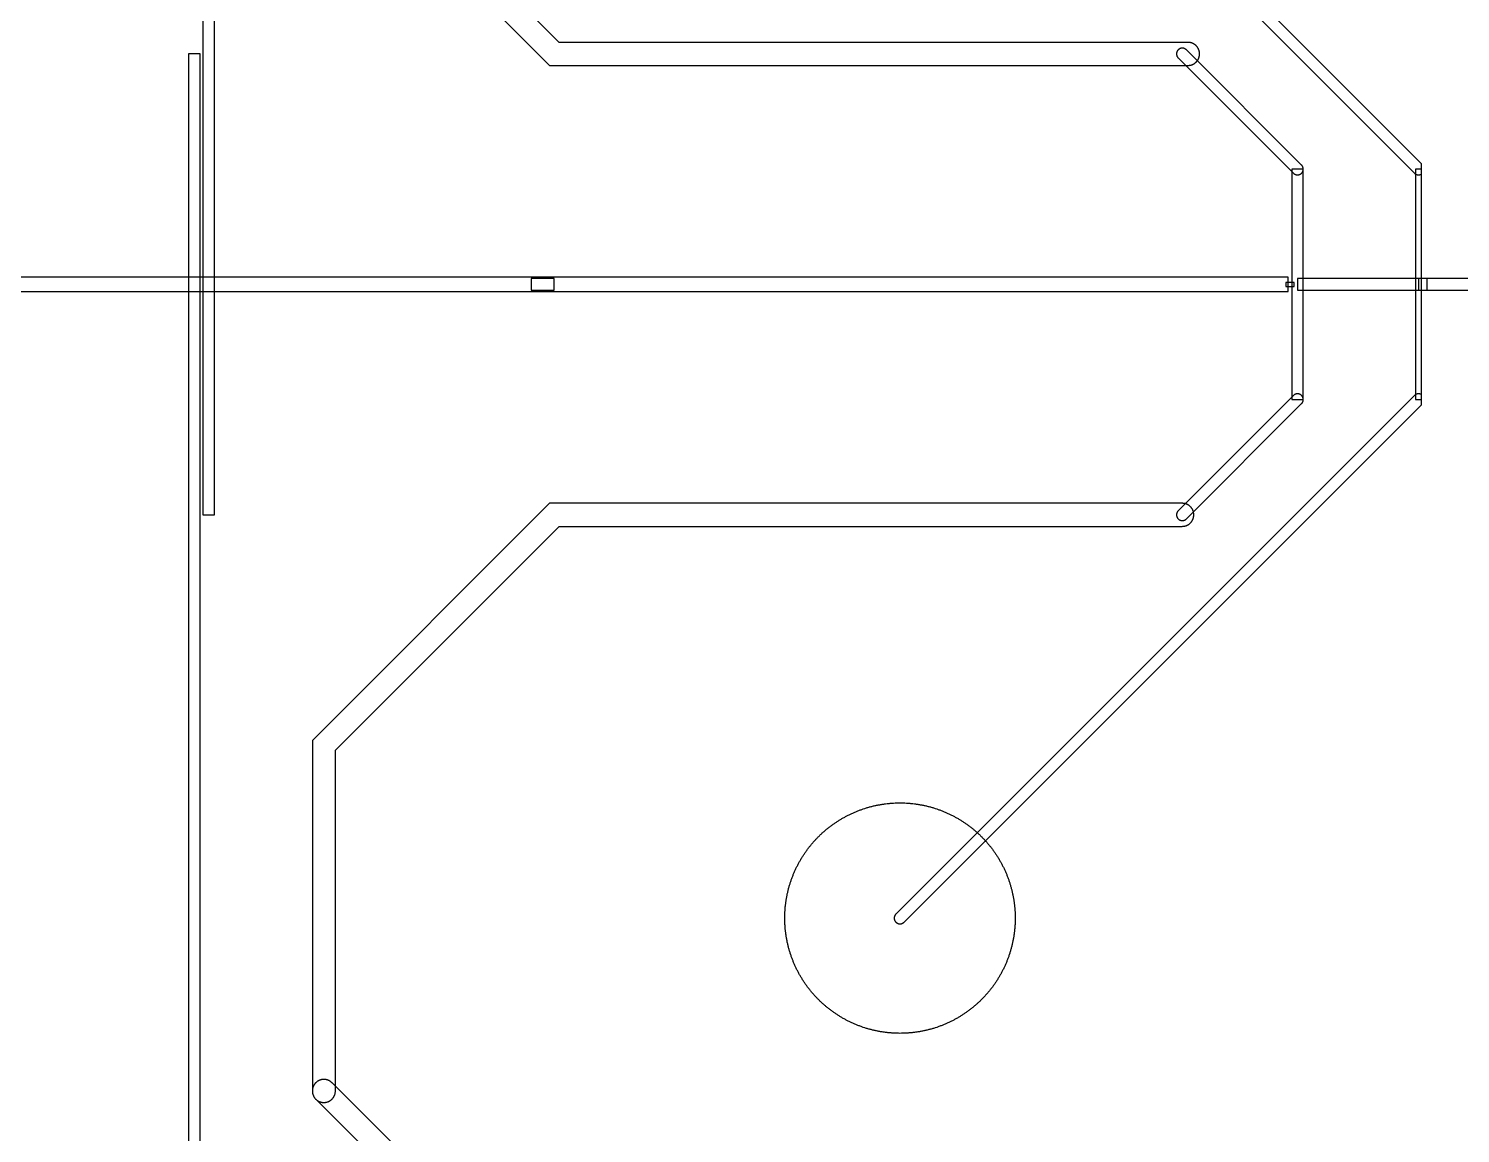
# Model space of a CAD drawing. Extents: x -44500 to 44500, y -47000 to 47000.
# Drawn here: x -25062 to -12636, y 4632 to 14219 of the extents above; entities that cross this region are included whole.
import ezdxf

# ---------------------------------------------------------------- set-up
doc = ezdxf.new("R2010")
doc.units = 0
for name, color, linetype in [('Active', 80, 'CONTINUOUS'), ('Metal1', 160, 'CONTINUOUS'), ('Poly', 20, 'CONTINUOUS')]:
    doc.layers.add(name, color=color, linetype=linetype)

msp = doc.modelspace()

# ---------------------------------------------------------------- linework, layer by layer
at = {"layer": 'Active'}
for points in [[(-23550, 10000), (-23450, 10000), (-23450, 23000), (-23550, 23000)], [(-23675, 1000), (-23575, 1000), (-23575, 14000), (-23675, 14000)]]:
    msp.add_lwpolyline(points, close=True, dxfattribs=at)
at = {"layer": 'Metal1'}
for points in [[(-22600, 15958.58), (-20541.42, 13900), (-15000, 13900), (-14995.55, 13900.1), (-14991.15, 13900.4), (-14986.75, 13900.9), (-14984.6, 13901.2), (-14982.35, 13901.6), (-14980.2, 13902), (-14978.05, 13902.45), (-14975.9, 13902.95), (-14973.8, 13903.5), (-14969.55, 13904.75), (-14967.45, 13905.45), (-14965.35, 13906.2), (-14963.25, 13907), (-14961.2, 13907.85), (-14959.15, 13908.75), (-14957.15, 13909.65), (-14955.2, 13910.6), (-14953.2, 13911.65), (-14951.25, 13912.7), (-14949.4, 13913.75), (-14947.5, 13914.9), (-14945.6, 13916.1), (-14943.8, 13917.3), (-14941.95, 13918.6), (-14940.15, 13919.9), (-14938.4, 13921.25), (-14936.7, 13922.6), (-14934.95, 13924.05), (-14933.35, 13925.45), (-14930.1, 13928.5), (-14928.5, 13930.1), (-14925.45, 13933.35), (-14924.05, 13934.95), (-14922.6, 13936.7), (-14921.25, 13938.4), (-14919.9, 13940.15), (-14918.6, 13941.95), (-14917.3, 13943.8), (-14916.1, 13945.6), (-14914.9, 13947.5), (-14913.75, 13949.4), (-14912.7, 13951.25), (-14911.65, 13953.2), (-14910.6, 13955.2), (-14909.65, 13957.15), (-14908.75, 13959.15), (-14907.85, 13961.2), (-14907, 13963.25), (-14906.2, 13965.35), (-14905.45, 13967.45), (-14904.75, 13969.55), (-14903.5, 13973.8), (-14902.95, 13975.9), (-14902.45, 13978.05), (-14902, 13980.2), (-14901.6, 13982.35), (-14901.2, 13984.6), (-14900.9, 13986.75), (-14900.4, 13991.15), (-14900.1, 13995.55), (-14900, 14000), (-14900.1, 14004.45), (-14900.4, 14008.85), (-14900.9, 14013.25), (-14901.2, 14015.4), (-14901.6, 14017.65), (-14902, 14019.8), (-14902.45, 14021.95), (-14902.95, 14024.1), (-14903.5, 14026.2), (-14904.75, 14030.45), (-14905.45, 14032.55), (-14906.2, 14034.65), (-14907, 14036.75), (-14907.85, 14038.8), (-14908.75, 14040.85), (-14909.65, 14042.85), (-14910.6, 14044.8), (-14911.65, 14046.8), (-14912.7, 14048.75), (-14913.75, 14050.6), (-14914.9, 14052.5), (-14916.1, 14054.4), (-14917.3, 14056.2), (-14918.6, 14058.05), (-14919.9, 14059.85), (-14921.25, 14061.6), (-14922.6, 14063.3), (-14924.05, 14065.05), (-14925.45, 14066.65), (-14928.5, 14069.9), (-14930.1, 14071.5), (-14933.35, 14074.55), (-14934.95, 14075.95), (-14936.7, 14077.4), (-14938.4, 14078.75), (-14940.15, 14080.1), (-14941.95, 14081.4), (-14943.8, 14082.7), (-14945.6, 14083.9), (-14947.5, 14085.1), (-14949.4, 14086.25), (-14951.25, 14087.3), (-14953.2, 14088.35), (-14955.2, 14089.4), (-14957.15, 14090.35), (-14959.15, 14091.25), (-14961.2, 14092.15), (-14963.25, 14093), (-14965.35, 14093.8), (-14967.45, 14094.55), (-14969.55, 14095.25), (-14973.8, 14096.5), (-14975.9, 14097.05), (-14978.05, 14097.55), (-14980.2, 14098), (-14982.35, 14098.4), (-14984.6, 14098.8), (-14986.75, 14099.1), (-14991.15, 14099.6), (-14995.55, 14099.9), (-15000, 14100), (-20458.58, 14100), (-22400, 16041.42)], [(-20458.58, 3100), (-22429.29, 5070.71), (-22429.3, 5070.7), (-22430.1, 5071.5), (-22433.35, 5074.55), (-22434.95, 5075.95), (-22436.7, 5077.4), (-22438.4, 5078.75), (-22440.15, 5080.1), (-22441.95, 5081.4), (-22443.8, 5082.7), (-22445.6, 5083.9), (-22447.5, 5085.1), (-22449.4, 5086.25), (-22451.25, 5087.3), (-22453.2, 5088.35), (-22455.2, 5089.4), (-22457.15, 5090.35), (-22459.15, 5091.25), (-22461.2, 5092.15), (-22463.25, 5093), (-22465.35, 5093.8), (-22467.45, 5094.55), (-22469.55, 5095.25), (-22473.8, 5096.5), (-22475.9, 5097.05), (-22478.05, 5097.55), (-22480.2, 5098), (-22482.35, 5098.4), (-22484.6, 5098.8), (-22486.75, 5099.1), (-22491.15, 5099.6), (-22495.55, 5099.9), (-22500, 5100), (-22504.45, 5099.9), (-22508.85, 5099.6), (-22513.25, 5099.1), (-22515.4, 5098.8), (-22517.65, 5098.4), (-22519.8, 5098), (-22521.95, 5097.55), (-22524.1, 5097.05), (-22526.2, 5096.5), (-22530.45, 5095.25), (-22532.55, 5094.55), (-22534.65, 5093.8), (-22536.75, 5093), (-22538.8, 5092.15), (-22540.85, 5091.25), (-22542.85, 5090.35), (-22544.8, 5089.4), (-22546.8, 5088.35), (-22548.75, 5087.3), (-22550.6, 5086.25), (-22552.5, 5085.1), (-22554.4, 5083.9), (-22556.2, 5082.7), (-22558.05, 5081.4), (-22559.85, 5080.1), (-22561.6, 5078.75), (-22563.3, 5077.4), (-22565.05, 5075.95), (-22566.65, 5074.55), (-22569.9, 5071.5), (-22571.5, 5069.9), (-22574.55, 5066.65), (-22575.95, 5065.05), (-22577.4, 5063.3), (-22578.75, 5061.6), (-22580.1, 5059.85), (-22581.4, 5058.05), (-22582.7, 5056.2), (-22583.9, 5054.4), (-22585.1, 5052.5), (-22586.25, 5050.6), (-22587.3, 5048.75), (-22588.35, 5046.8), (-22589.4, 5044.8), (-22590.35, 5042.85), (-22591.25, 5040.85), (-22592.15, 5038.8), (-22593, 5036.75), (-22593.8, 5034.65), (-22594.55, 5032.55), (-22595.25, 5030.45), (-22596.5, 5026.2), (-22597.05, 5024.1), (-22597.55, 5021.95), (-22598, 5019.8), (-22598.4, 5017.65), (-22598.8, 5015.4), (-22599.1, 5013.25), (-22599.6, 5008.85), (-22599.9, 5004.45), (-22600, 5000), (-22599.9, 4995.55), (-22599.6, 4991.15), (-22599.1, 4986.75), (-22598.8, 4984.6), (-22598.4, 4982.35), (-22598, 4980.2), (-22597.55, 4978.05), (-22597.05, 4975.9), (-22596.5, 4973.8), (-22595.25, 4969.55), (-22594.55, 4967.45), (-22593.8, 4965.35), (-22593, 4963.25), (-22592.15, 4961.2), (-22591.25, 4959.15), (-22590.35, 4957.15), (-22589.4, 4955.2), (-22588.35, 4953.2), (-22587.3, 4951.25), (-22586.25, 4949.4), (-22585.1, 4947.5), (-22583.9, 4945.6), (-22582.7, 4943.8), (-22581.4, 4941.95), (-22580.1, 4940.15), (-22578.75, 4938.4), (-22577.4, 4936.7), (-22575.95, 4934.95), (-22574.55, 4933.35), (-22571.5, 4930.1), (-22570.7, 4929.3), (-22570.71, 4929.29), (-20541.42, 2900)]]:
    msp.add_lwpolyline(points, dxfattribs=at)
for points in [[(-15100, 14000), (-15099.9, 13996.85), (-15099.75, 13995.25), (-15099.6, 13993.7), (-15099.1, 13990.6), (-15098.75, 13989.05), (-15098.4, 13987.55), (-15098, 13986.05), (-15097.55, 13984.55), (-15097.05, 13983.1), (-15096.45, 13981.55), (-15095.85, 13980.1), (-15095.25, 13978.75), (-15094.55, 13977.3), (-15093.8, 13975.9), (-15093, 13974.5), (-15092.2, 13973.2), (-15091.35, 13971.9), (-15090.45, 13970.65), (-15089.5, 13969.35), (-15088.5, 13968.1), (-15087.5, 13966.95), (-15086.45, 13965.8), (-15085.35, 13964.65), (-15085.35, 13964.65), (-14085.35, 12964.65), (-14085.35, 12964.65), (-14084.2, 12963.55), (-14083.05, 12962.5), (-14081.9, 12961.5), (-14080.65, 12960.5), (-14079.35, 12959.55), (-14078.1, 12958.65), (-14076.8, 12957.8), (-14075.5, 12957), (-14074.1, 12956.2), (-14072.7, 12955.45), (-14071.25, 12954.75), (-14069.9, 12954.15), (-14068.45, 12953.55), (-14066.9, 12952.95), (-14065.45, 12952.45), (-14063.95, 12952), (-14062.45, 12951.6), (-14060.95, 12951.25), (-14059.4, 12950.9), (-14056.3, 12950.4), (-14054.75, 12950.25), (-14053.15, 12950.1), (-14050, 12950), (-14046.85, 12950.1), (-14045.25, 12950.25), (-14043.7, 12950.4), (-14040.6, 12950.9), (-14039.05, 12951.25), (-14037.55, 12951.6), (-14036.05, 12952), (-14034.55, 12952.45), (-14033.1, 12952.95), (-14031.55, 12953.55), (-14030.1, 12954.15), (-14028.75, 12954.75), (-14027.3, 12955.45), (-14025.9, 12956.2), (-14024.5, 12957), (-14023.2, 12957.8), (-14021.9, 12958.65), (-14020.65, 12959.55), (-14019.35, 12960.5), (-14018.1, 12961.5), (-14016.95, 12962.5), (-14015.8, 12963.55), (-14014.65, 12964.65), (-14013.55, 12965.8), (-14012.5, 12966.95), (-14011.5, 12968.1), (-14010.5, 12969.35), (-14009.55, 12970.65), (-14008.65, 12971.9), (-14007.8, 12973.2), (-14007, 12974.5), (-14006.2, 12975.9), (-14005.45, 12977.3), (-14004.75, 12978.75), (-14004.15, 12980.1), (-14003.55, 12981.55), (-14002.95, 12983.1), (-14002.45, 12984.55), (-14002, 12986.05), (-14001.6, 12987.55), (-14001.25, 12989.05), (-14000.9, 12990.6), (-14000.4, 12993.7), (-14000.25, 12995.25), (-14000.1, 12996.85), (-14000, 13000), (-14000.1, 13003.15), (-14000.25, 13004.75), (-14000.4, 13006.3), (-14000.9, 13009.4), (-14001.25, 13010.95), (-14001.6, 13012.45), (-14002, 13013.95), (-14002.45, 13015.45), (-14002.95, 13016.9), (-14003.55, 13018.45), (-14004.15, 13019.9), (-14004.75, 13021.25), (-14005.45, 13022.7), (-14006.2, 13024.1), (-14007, 13025.5), (-14007.8, 13026.8), (-14008.65, 13028.1), (-14009.55, 13029.35), (-14010.5, 13030.65), (-14011.5, 13031.9), (-14012.5, 13033.05), (-14013.55, 13034.2), (-14014.65, 13035.35), (-14014.65, 13035.35), (-15014.65, 14035.35), (-15014.65, 14035.35), (-15015.8, 14036.45), (-15016.95, 14037.5), (-15018.1, 14038.5), (-15019.35, 14039.5), (-15020.65, 14040.45), (-15021.9, 14041.35), (-15023.2, 14042.2), (-15024.5, 14043), (-15025.9, 14043.8), (-15027.3, 14044.55), (-15028.75, 14045.25), (-15030.1, 14045.85), (-15031.55, 14046.45), (-15033.1, 14047.05), (-15034.55, 14047.55), (-15036.05, 14048), (-15037.55, 14048.4), (-15039.05, 14048.75), (-15040.6, 14049.1), (-15043.7, 14049.6), (-15045.25, 14049.75), (-15046.85, 14049.9), (-15050, 14050), (-15053.15, 14049.9), (-15054.75, 14049.75), (-15056.3, 14049.6), (-15059.4, 14049.1), (-15060.95, 14048.75), (-15062.45, 14048.4), (-15063.95, 14048), (-15065.45, 14047.55), (-15066.9, 14047.05), (-15068.45, 14046.45), (-15069.9, 14045.85), (-15071.25, 14045.25), (-15072.7, 14044.55), (-15074.1, 14043.8), (-15075.5, 14043), (-15076.8, 14042.2), (-15078.1, 14041.35), (-15079.35, 14040.45), (-15080.65, 14039.5), (-15081.9, 14038.5), (-15083.05, 14037.5), (-15084.2, 14036.45), (-15085.35, 14035.35), (-15086.45, 14034.2), (-15087.5, 14033.05), (-15088.5, 14031.9), (-15089.5, 14030.65), (-15090.45, 14029.35), (-15091.35, 14028.1), (-15092.2, 14026.8), (-15093, 14025.5), (-15093.8, 14024.1), (-15094.55, 14022.7), (-15095.25, 14021.25), (-15095.85, 14019.9), (-15096.45, 14018.45), (-15097.05, 14016.9), (-15097.55, 14015.45), (-15098, 14013.95), (-15098.4, 14012.45), (-15098.75, 14010.95), (-15099.1, 14009.4), (-15099.6, 14006.3), (-15099.75, 14004.75), (-15099.9, 14003.15)], [(-14000, 11000), (-14000, 13000), (-14100, 13000), (-14100, 11000)], [(-14130, 12062.5), (-37500, 12062.5), (-37500, 11937.5), (-14130, 11937.5)], [(-20700, 11950), (-20500, 11950), (-20500, 12050), (-20700, 12050)], [(-14080, 12017.5), (-14150, 12017.5), (-14150, 11982.5), (-14080, 11982.5)], [(-12925, 12050), (-14050, 12050), (-14050, 11950), (-12925, 11950)], [(-15100, 10000), (-15099.9, 9996.85), (-15099.75, 9995.25), (-15099.6, 9993.7), (-15099.1, 9990.6), (-15098.75, 9989.05), (-15098.4, 9987.55), (-15098, 9986.05), (-15097.55, 9984.55), (-15097.05, 9983.1), (-15096.45, 9981.55), (-15095.85, 9980.1), (-15095.25, 9978.75), (-15094.55, 9977.3), (-15093.8, 9975.9), (-15093, 9974.5), (-15092.2, 9973.2), (-15091.35, 9971.9), (-15090.45, 9970.65), (-15089.5, 9969.35), (-15088.5, 9968.1), (-15087.5, 9966.95), (-15086.45, 9965.8), (-15085.35, 9964.65), (-15084.2, 9963.55), (-15083.05, 9962.5), (-15081.9, 9961.5), (-15080.65, 9960.5), (-15079.35, 9959.55), (-15078.1, 9958.65), (-15076.8, 9957.8), (-15075.5, 9957), (-15074.1, 9956.2), (-15072.7, 9955.45), (-15071.25, 9954.75), (-15069.9, 9954.15), (-15068.45, 9953.55), (-15066.9, 9952.95), (-15065.45, 9952.45), (-15063.95, 9952), (-15062.45, 9951.6), (-15060.95, 9951.25), (-15059.4, 9950.9), (-15056.3, 9950.4), (-15054.75, 9950.25), (-15053.15, 9950.1), (-15050, 9950), (-15046.85, 9950.1), (-15045.25, 9950.25), (-15043.7, 9950.4), (-15040.6, 9950.9), (-15039.05, 9951.25), (-15037.55, 9951.6), (-15036.05, 9952), (-15034.55, 9952.45), (-15033.1, 9952.95), (-15031.55, 9953.55), (-15030.1, 9954.15), (-15028.75, 9954.75), (-15027.3, 9955.45), (-15025.9, 9956.2), (-15024.5, 9957), (-15023.2, 9957.8), (-15021.9, 9958.65), (-15020.65, 9959.55), (-15019.35, 9960.5), (-15018.1, 9961.5), (-15016.95, 9962.5), (-15015.8, 9963.55), (-15014.65, 9964.65), (-15014.65, 9964.65), (-14014.65, 10964.65), (-14014.65, 10964.65), (-14013.55, 10965.8), (-14012.5, 10966.95), (-14011.5, 10968.1), (-14010.5, 10969.35), (-14009.55, 10970.65), (-14008.65, 10971.9), (-14007.8, 10973.2), (-14007, 10974.5), (-14006.2, 10975.9), (-14005.45, 10977.3), (-14004.75, 10978.75), (-14004.15, 10980.1), (-14003.55, 10981.55), (-14002.95, 10983.1), (-14002.45, 10984.55), (-14002, 10986.05), (-14001.6, 10987.55), (-14001.25, 10989.05), (-14000.9, 10990.6), (-14000.4, 10993.7), (-14000.25, 10995.25), (-14000.1, 10996.85), (-14000, 11000), (-14000.1, 11003.15), (-14000.25, 11004.75), (-14000.4, 11006.3), (-14000.9, 11009.4), (-14001.25, 11010.95), (-14001.6, 11012.45), (-14002, 11013.95), (-14002.45, 11015.45), (-14002.95, 11016.9), (-14003.55, 11018.45), (-14004.15, 11019.9), (-14004.75, 11021.25), (-14005.45, 11022.7), (-14006.2, 11024.1), (-14007, 11025.5), (-14007.8, 11026.8), (-14008.65, 11028.1), (-14009.55, 11029.35), (-14010.5, 11030.65), (-14011.5, 11031.9), (-14012.5, 11033.05), (-14013.55, 11034.2), (-14014.65, 11035.35), (-14015.8, 11036.45), (-14016.95, 11037.5), (-14018.1, 11038.5), (-14019.35, 11039.5), (-14020.65, 11040.45), (-14021.9, 11041.35), (-14023.2, 11042.2), (-14024.5, 11043), (-14025.9, 11043.8), (-14027.3, 11044.55), (-14028.75, 11045.25), (-14030.1, 11045.85), (-14031.55, 11046.45), (-14033.1, 11047.05), (-14034.55, 11047.55), (-14036.05, 11048), (-14037.55, 11048.4), (-14039.05, 11048.75), (-14040.6, 11049.1), (-14043.7, 11049.6), (-14045.25, 11049.75), (-14046.85, 11049.9), (-14050, 11050), (-14053.15, 11049.9), (-14054.75, 11049.75), (-14056.3, 11049.6), (-14059.4, 11049.1), (-14060.95, 11048.75), (-14062.45, 11048.4), (-14063.95, 11048), (-14065.45, 11047.55), (-14066.9, 11047.05), (-14068.45, 11046.45), (-14069.9, 11045.85), (-14071.25, 11045.25), (-14072.7, 11044.55), (-14074.1, 11043.8), (-14075.5, 11043), (-14076.8, 11042.2), (-14078.1, 11041.35), (-14079.35, 11040.45), (-14080.65, 11039.5), (-14081.9, 11038.5), (-14083.05, 11037.5), (-14084.2, 11036.45), (-14085.35, 11035.35), (-14085.35, 11035.35), (-15085.35, 10035.35), (-15085.35, 10035.35), (-15086.45, 10034.2), (-15087.5, 10033.05), (-15088.5, 10031.9), (-15089.5, 10030.65), (-15090.45, 10029.35), (-15091.35, 10028.1), (-15092.2, 10026.8), (-15093, 10025.5), (-15093.8, 10024.1), (-15094.55, 10022.7), (-15095.25, 10021.25), (-15095.85, 10019.9), (-15096.45, 10018.45), (-15097.05, 10016.9), (-15097.55, 10015.45), (-15098, 10013.95), (-15098.4, 10012.45), (-15098.75, 10010.95), (-15099.1, 10009.4), (-15099.6, 10006.3), (-15099.75, 10004.75), (-15099.9, 10003.15)], [(-22600, 5000), (-22599.9, 4995.55), (-22599.6, 4991.15), (-22599.1, 4986.75), (-22598.8, 4984.6), (-22598.4, 4982.35), (-22598, 4980.2), (-22597.55, 4978.05), (-22597.05, 4975.9), (-22596.5, 4973.8), (-22595.25, 4969.55), (-22594.55, 4967.45), (-22593.8, 4965.35), (-22593, 4963.25), (-22592.15, 4961.2), (-22591.25, 4959.15), (-22590.35, 4957.15), (-22589.4, 4955.2), (-22588.35, 4953.2), (-22587.3, 4951.25), (-22586.25, 4949.4), (-22585.1, 4947.5), (-22583.9, 4945.6), (-22582.7, 4943.8), (-22581.4, 4941.95), (-22580.1, 4940.15), (-22578.75, 4938.4), (-22577.4, 4936.7), (-22575.95, 4934.95), (-22574.55, 4933.35), (-22571.5, 4930.1), (-22569.9, 4928.5), (-22566.65, 4925.45), (-22565.05, 4924.05), (-22563.3, 4922.6), (-22561.6, 4921.25), (-22559.85, 4919.9), (-22558.05, 4918.6), (-22556.2, 4917.3), (-22554.4, 4916.1), (-22552.5, 4914.9), (-22550.6, 4913.75), (-22548.75, 4912.7), (-22546.8, 4911.65), (-22544.8, 4910.6), (-22542.85, 4909.65), (-22540.85, 4908.75), (-22538.8, 4907.85), (-22536.75, 4907), (-22534.65, 4906.2), (-22532.55, 4905.45), (-22530.45, 4904.75), (-22526.2, 4903.5), (-22524.1, 4902.95), (-22521.95, 4902.45), (-22519.8, 4902), (-22517.65, 4901.6), (-22515.4, 4901.2), (-22513.25, 4900.9), (-22508.85, 4900.4), (-22504.45, 4900.1), (-22500, 4900), (-22495.55, 4900.1), (-22491.15, 4900.4), (-22486.75, 4900.9), (-22484.6, 4901.2), (-22482.35, 4901.6), (-22480.2, 4902), (-22478.05, 4902.45), (-22475.9, 4902.95), (-22473.8, 4903.5), (-22469.55, 4904.75), (-22467.45, 4905.45), (-22465.35, 4906.2), (-22463.25, 4907), (-22461.2, 4907.85), (-22459.15, 4908.75), (-22457.15, 4909.65), (-22455.2, 4910.6), (-22453.2, 4911.65), (-22451.25, 4912.7), (-22449.4, 4913.75), (-22447.5, 4914.9), (-22445.6, 4916.1), (-22443.8, 4917.3), (-22441.95, 4918.6), (-22440.15, 4919.9), (-22438.4, 4921.25), (-22436.7, 4922.6), (-22434.95, 4924.05), (-22433.35, 4925.45), (-22430.1, 4928.5), (-22428.5, 4930.1), (-22425.45, 4933.35), (-22424.05, 4934.95), (-22422.6, 4936.7), (-22421.25, 4938.4), (-22419.9, 4940.15), (-22418.6, 4941.95), (-22417.3, 4943.8), (-22416.1, 4945.6), (-22414.9, 4947.5), (-22413.75, 4949.4), (-22412.7, 4951.25), (-22411.65, 4953.2), (-22410.6, 4955.2), (-22409.65, 4957.15), (-22408.75, 4959.15), (-22407.85, 4961.2), (-22407, 4963.25), (-22406.2, 4965.35), (-22405.45, 4967.45), (-22404.75, 4969.55), (-22403.5, 4973.8), (-22402.95, 4975.9), (-22402.45, 4978.05), (-22402, 4980.2), (-22401.6, 4982.35), (-22401.2, 4984.6), (-22400.9, 4986.75), (-22400.4, 4991.15), (-22400.1, 4995.55), (-22400, 5000), (-22400, 7958.58), (-20458.58, 9900), (-15050, 9900), (-15045.55, 9900.1), (-15041.15, 9900.4), (-15036.75, 9900.9), (-15034.6, 9901.2), (-15032.35, 9901.6), (-15030.2, 9902), (-15028.05, 9902.45), (-15025.9, 9902.95), (-15023.8, 9903.5), (-15019.55, 9904.75), (-15017.45, 9905.45), (-15015.35, 9906.2), (-15013.25, 9907), (-15011.2, 9907.85), (-15009.15, 9908.75), (-15007.15, 9909.65), (-15005.2, 9910.6), (-15003.2, 9911.65), (-15001.25, 9912.7), (-14999.4, 9913.75), (-14997.5, 9914.9), (-14995.6, 9916.1), (-14993.8, 9917.3), (-14991.95, 9918.6), (-14990.15, 9919.9), (-14988.4, 9921.25), (-14986.7, 9922.6), (-14984.95, 9924.05), (-14983.35, 9925.45), (-14980.1, 9928.5), (-14978.5, 9930.1), (-14975.45, 9933.35), (-14974.05, 9934.95), (-14972.6, 9936.7), (-14971.25, 9938.4), (-14969.9, 9940.15), (-14968.6, 9941.95), (-14967.3, 9943.8), (-14966.1, 9945.6), (-14964.9, 9947.5), (-14963.75, 9949.4), (-14962.7, 9951.25), (-14961.65, 9953.2), (-14960.6, 9955.2), (-14959.65, 9957.15), (-14958.75, 9959.15), (-14957.85, 9961.2), (-14957, 9963.25), (-14956.2, 9965.35), (-14955.45, 9967.45), (-14954.75, 9969.55), (-14953.5, 9973.8), (-14952.95, 9975.9), (-14952.45, 9978.05), (-14952, 9980.2), (-14951.6, 9982.35), (-14951.2, 9984.6), (-14950.9, 9986.75), (-14950.4, 9991.15), (-14950.1, 9995.55), (-14950, 10000), (-14950.1, 10004.45), (-14950.4, 10008.85), (-14950.9, 10013.25), (-14951.2, 10015.4), (-14951.6, 10017.65), (-14952, 10019.8), (-14952.45, 10021.95), (-14952.95, 10024.1), (-14953.5, 10026.2), (-14954.75, 10030.45), (-14955.45, 10032.55), (-14956.2, 10034.65), (-14957, 10036.75), (-14957.85, 10038.8), (-14958.75, 10040.85), (-14959.65, 10042.85), (-14960.6, 10044.8), (-14961.65, 10046.8), (-14962.7, 10048.75), (-14963.75, 10050.6), (-14964.9, 10052.5), (-14966.1, 10054.4), (-14967.3, 10056.2), (-14968.6, 10058.05), (-14969.9, 10059.85), (-14971.25, 10061.6), (-14972.6, 10063.3), (-14974.05, 10065.05), (-14975.45, 10066.65), (-14978.5, 10069.9), (-14980.1, 10071.5), (-14983.35, 10074.55), (-14984.95, 10075.95), (-14986.7, 10077.4), (-14988.4, 10078.75), (-14990.15, 10080.1), (-14991.95, 10081.4), (-14993.8, 10082.7), (-14995.6, 10083.9), (-14997.5, 10085.1), (-14999.4, 10086.25), (-15001.25, 10087.3), (-15003.2, 10088.35), (-15005.2, 10089.4), (-15007.15, 10090.35), (-15009.15, 10091.25), (-15011.2, 10092.15), (-15013.25, 10093), (-15015.35, 10093.8), (-15017.45, 10094.55), (-15019.55, 10095.25), (-15023.8, 10096.5), (-15025.9, 10097.05), (-15028.05, 10097.55), (-15030.2, 10098), (-15032.35, 10098.4), (-15034.6, 10098.8), (-15036.75, 10099.1), (-15041.15, 10099.6), (-15045.55, 10099.9), (-15050, 10100), (-20541.42, 10100), (-22600, 8041.42)]]:
    msp.add_lwpolyline(points, close=True, dxfattribs=at)
at = {"layer": 'Poly'}
msp.add_lwpolyline([(-17535.35, 17464.65), (-13035.35, 12964.65), (-13035.35, 12964.65), (-13034.2, 12963.55), (-13033.05, 12962.5), (-13031.9, 12961.5), (-13030.65, 12960.5), (-13029.35, 12959.55), (-13028.1, 12958.65), (-13026.8, 12957.8), (-13025.5, 12957), (-13024.1, 12956.2), (-13022.7, 12955.45), (-13021.25, 12954.75), (-13019.9, 12954.15), (-13018.45, 12953.55), (-13016.9, 12952.95), (-13015.45, 12952.45), (-13013.95, 12952), (-13012.45, 12951.6), (-13010.95, 12951.25), (-13009.4, 12950.9), (-13006.3, 12950.4), (-13004.75, 12950.25), (-13003.15, 12950.1), (-13000, 12950), (-12996.85, 12950.1), (-12995.25, 12950.25), (-12993.7, 12950.4), (-12990.6, 12950.9), (-12989.05, 12951.25), (-12987.55, 12951.6), (-12986.05, 12952), (-12984.55, 12952.45), (-12983.1, 12952.95), (-12981.55, 12953.55), (-12980.1, 12954.15), (-12978.75, 12954.75), (-12977.3, 12955.45), (-12975.9, 12956.2), (-12975, 12956.71), (-12975, 13045.71), (-17464.65, 17535.35)], dxfattribs=at)
for points in [[(-12975, 11000), (-12975, 13000), (-13025, 13000), (-13025, 11000)], [(-12000, 12050), (-13000, 12050), (-13000, 11950), (-12000, 11950)], [(-12975, 11043.29), (-12975.9, 11043.8), (-12977.3, 11044.55), (-12978.75, 11045.25), (-12980.1, 11045.85), (-12981.55, 11046.45), (-12983.1, 11047.05), (-12984.55, 11047.55), (-12986.05, 11048), (-12987.55, 11048.4), (-12989.05, 11048.75), (-12990.6, 11049.1), (-12993.7, 11049.6), (-12995.25, 11049.75), (-12996.85, 11049.9), (-13000, 11050), (-13003.15, 11049.9), (-13004.75, 11049.75), (-13006.3, 11049.6), (-13009.4, 11049.1), (-13010.95, 11048.75), (-13012.45, 11048.4), (-13013.95, 11048), (-13015.45, 11047.55), (-13016.9, 11047.05), (-13018.45, 11046.45), (-13019.9, 11045.85), (-13021.25, 11045.25), (-13022.7, 11044.55), (-13024.1, 11043.8), (-13025.5, 11043), (-13026.8, 11042.2), (-13028.1, 11041.35), (-13029.35, 11040.45), (-13030.65, 11039.5), (-13031.9, 11038.5), (-13033.05, 11037.5), (-13034.2, 11036.45), (-13035.35, 11035.35), (-13035.35, 11035.35), (-17535.35, 6535.35), (-17535.35, 6535.35), (-17536.45, 6534.2), (-17537.5, 6533.05), (-17538.5, 6531.9), (-17539.5, 6530.65), (-17540.45, 6529.35), (-17541.35, 6528.1), (-17542.2, 6526.8), (-17543, 6525.5), (-17543.8, 6524.1), (-17544.55, 6522.7), (-17545.25, 6521.25), (-17545.85, 6519.9), (-17546.45, 6518.45), (-17547.05, 6516.9), (-17547.55, 6515.45), (-17548, 6513.95), (-17548.4, 6512.45), (-17548.75, 6510.95), (-17549.1, 6509.4), (-17549.6, 6506.3), (-17549.75, 6504.75), (-17549.9, 6503.15), (-17550, 6500), (-17549.9, 6496.85), (-17549.75, 6495.25), (-17549.6, 6493.7), (-17549.1, 6490.6), (-17548.75, 6489.05), (-17548.4, 6487.55), (-17548, 6486.05), (-17547.55, 6484.55), (-17547.05, 6483.1), (-17546.45, 6481.55), (-17545.85, 6480.1), (-17545.25, 6478.75), (-17544.55, 6477.3), (-17543.8, 6475.9), (-17543, 6474.5), (-17542.2, 6473.2), (-17541.35, 6471.9), (-17540.45, 6470.65), (-17539.5, 6469.35), (-17538.5, 6468.1), (-17537.5, 6466.95), (-17536.45, 6465.8), (-17535.35, 6464.65), (-17534.2, 6463.55), (-17533.05, 6462.5), (-17531.9, 6461.5), (-17530.65, 6460.5), (-17529.35, 6459.55), (-17528.1, 6458.65), (-17526.8, 6457.8), (-17525.5, 6457), (-17524.1, 6456.2), (-17522.7, 6455.45), (-17521.25, 6454.75), (-17519.9, 6454.15), (-17518.45, 6453.55), (-17516.9, 6452.95), (-17515.45, 6452.45), (-17513.95, 6452), (-17512.45, 6451.6), (-17510.95, 6451.25), (-17509.4, 6450.9), (-17506.3, 6450.4), (-17504.75, 6450.25), (-17503.15, 6450.1), (-17500, 6450), (-17496.85, 6450.1), (-17495.25, 6450.25), (-17493.7, 6450.4), (-17490.6, 6450.9), (-17489.05, 6451.25), (-17487.55, 6451.6), (-17486.05, 6452), (-17484.55, 6452.45), (-17483.1, 6452.95), (-17481.55, 6453.55), (-17480.1, 6454.15), (-17478.75, 6454.75), (-17477.3, 6455.45), (-17475.9, 6456.2), (-17474.5, 6457), (-17473.2, 6457.8), (-17471.9, 6458.65), (-17470.65, 6459.55), (-17469.35, 6460.5), (-17468.1, 6461.5), (-17466.95, 6462.5), (-17465.8, 6463.55), (-17464.65, 6464.65), (-17464.65, 6464.65), (-12975, 10954.29)], [(-16500.1, 6485.9), (-16500.4, 6471.8), (-16500.9, 6457.7), (-16501.6, 6443.65), (-16502.05, 6436.6), (-16502.5, 6429.6), (-16503, 6422.6), (-16503.6, 6415.55), (-16504.2, 6408.55), (-16504.9, 6401.5), (-16505.6, 6394.5), (-16506.35, 6387.5), (-16508.05, 6373.5), (-16508.95, 6366.55), (-16509.95, 6359.55), (-16510.95, 6352.6), (-16512, 6345.65), (-16513.1, 6338.7), (-16514.3, 6331.7), (-16515.5, 6324.8), (-16516.75, 6317.85), (-16518.05, 6310.95), (-16519.4, 6304), (-16520.8, 6297.15), (-16522.25, 6290.25), (-16523.75, 6283.4), (-16525.3, 6276.5), (-16526.9, 6269.65), (-16528.55, 6262.8), (-16530.25, 6255.95), (-16532, 6249.1), (-16533.8, 6242.3), (-16535.65, 6235.5), (-16537.5, 6228.75), (-16539.45, 6221.95), (-16541.45, 6215.15), (-16543.45, 6208.45), (-16545.55, 6201.7), (-16547.65, 6195), (-16552.05, 6181.6), (-16554.35, 6174.9), (-16556.65, 6168.25), (-16559, 6161.65), (-16561.4, 6155), (-16563.85, 6148.4), (-16566.35, 6141.85), (-16568.9, 6135.25), (-16571.5, 6128.7), (-16574.1, 6122.25), (-16576.8, 6115.7), (-16579.55, 6109.15), (-16582.3, 6102.75), (-16585.15, 6096.25), (-16588, 6089.85), (-16590.9, 6083.45), (-16593.85, 6077.05), (-16596.85, 6070.7), (-16599.9, 6064.35), (-16603, 6058), (-16606.15, 6051.65), (-16609.35, 6045.35), (-16612.55, 6039.1), (-16615.8, 6032.9), (-16619.1, 6026.7), (-16622.5, 6020.45), (-16625.85, 6014.35), (-16629.3, 6008.2), (-16632.8, 6002.05), (-16636.35, 5995.95), (-16639.9, 5989.9), (-16643.55, 5983.8), (-16647.15, 5977.85), (-16650.85, 5971.85), (-16654.65, 5965.8), (-16658.4, 5959.9), (-16662.25, 5953.95), (-16666.1, 5948.1), (-16670, 5942.25), (-16673.95, 5936.45), (-16677.95, 5930.6), (-16682, 5924.8), (-16686.05, 5919.1), (-16690.15, 5913.4), (-16694.3, 5907.7), (-16698.5, 5902.05), (-16702.75, 5896.4), (-16707, 5890.8), (-16711.3, 5885.25), (-16715.65, 5879.7), (-16720.05, 5874.2), (-16724.5, 5868.7), (-16728.95, 5863.25), (-16733.45, 5857.85), (-16738, 5852.45), (-16742.6, 5847.05), (-16747.2, 5841.8), (-16751.85, 5836.5), (-16756.55, 5831.25), (-16761.3, 5826), (-16766.05, 5820.8), (-16770.8, 5815.7), (-16775.7, 5810.55), (-16780.55, 5805.5), (-16785.45, 5800.45), (-16790.4, 5795.4), (-16795.4, 5790.4), (-16800.45, 5785.45), (-16805.5, 5780.55), (-16810.55, 5775.7), (-16815.7, 5770.8), (-16820.8, 5766.05), (-16826, 5761.3), (-16831.25, 5756.55), (-16836.5, 5751.85), (-16841.8, 5747.2), (-16847.05, 5742.6), (-16852.45, 5738), (-16857.85, 5733.45), (-16863.25, 5728.95), (-16868.7, 5724.5), (-16874.2, 5720.05), (-16879.7, 5715.65), (-16885.25, 5711.3), (-16890.8, 5707), (-16896.4, 5702.75), (-16902.05, 5698.5), (-16907.7, 5694.3), (-16913.4, 5690.15), (-16919.1, 5686.05), (-16924.8, 5682), (-16930.6, 5677.95), (-16936.45, 5673.95), (-16942.25, 5670), (-16948.1, 5666.1), (-16953.95, 5662.25), (-16959.9, 5658.4), (-16965.8, 5654.65), (-16971.85, 5650.85), (-16977.85, 5647.15), (-16983.8, 5643.55), (-16989.9, 5639.9), (-16995.95, 5636.35), (-17002.05, 5632.8), (-17008.2, 5629.3), (-17014.35, 5625.85), (-17020.45, 5622.5), (-17026.7, 5619.1), (-17032.9, 5615.8), (-17039.1, 5612.55), (-17045.35, 5609.35), (-17051.65, 5606.15), (-17058, 5603), (-17064.35, 5599.9), (-17070.7, 5596.85), (-17077.05, 5593.85), (-17083.45, 5590.9), (-17089.85, 5588), (-17096.25, 5585.15), (-17102.75, 5582.3), (-17109.15, 5579.55), (-17115.7, 5576.8), (-17122.25, 5574.1), (-17128.7, 5571.5), (-17135.25, 5568.9), (-17141.85, 5566.35), (-17148.4, 5563.85), (-17155, 5561.4), (-17161.65, 5559), (-17168.25, 5556.65), (-17174.9, 5554.35), (-17181.6, 5552.05), (-17195, 5547.65), (-17201.7, 5545.55), (-17208.45, 5543.45), (-17215.15, 5541.45), (-17221.95, 5539.45), (-17228.75, 5537.5), (-17235.5, 5535.65), (-17242.3, 5533.8), (-17249.1, 5532), (-17255.95, 5530.25), (-17262.8, 5528.55), (-17269.65, 5526.9), (-17276.5, 5525.3), (-17283.4, 5523.75), (-17290.25, 5522.25), (-17297.15, 5520.8), (-17304, 5519.4), (-17310.95, 5518.05), (-17317.85, 5516.75), (-17324.8, 5515.5), (-17331.7, 5514.3), (-17338.7, 5513.1), (-17345.65, 5512), (-17352.6, 5510.95), (-17359.55, 5509.95), (-17366.55, 5508.95), (-17373.5, 5508.05), (-17387.5, 5506.35), (-17394.5, 5505.6), (-17401.5, 5504.9), (-17408.55, 5504.2), (-17415.55, 5503.6), (-17422.6, 5503), (-17429.6, 5502.5), (-17436.6, 5502.05), (-17443.65, 5501.6), (-17457.7, 5500.9), (-17471.8, 5500.4), (-17485.9, 5500.1), (-17500, 5500), (-17514.1, 5500.1), (-17528.2, 5500.4), (-17542.3, 5500.9), (-17556.35, 5501.6), (-17563.4, 5502.05), (-17570.4, 5502.5), (-17577.4, 5503), (-17584.45, 5503.6), (-17591.45, 5504.2), (-17598.5, 5504.9), (-17605.5, 5505.6), (-17612.5, 5506.35), (-17626.5, 5508.05), (-17633.45, 5508.95), (-17640.45, 5509.95), (-17647.4, 5510.95), (-17654.35, 5512), (-17661.3, 5513.1), (-17668.3, 5514.3), (-17675.2, 5515.5), (-17682.15, 5516.75), (-17689.05, 5518.05), (-17696, 5519.4), (-17702.85, 5520.8), (-17709.75, 5522.25), (-17716.6, 5523.75), (-17723.5, 5525.3), (-17730.35, 5526.9), (-17737.2, 5528.55), (-17744.05, 5530.25), (-17750.9, 5532), (-17757.7, 5533.8), (-17764.5, 5535.65), (-17771.25, 5537.5), (-17778.05, 5539.45), (-17784.85, 5541.45), (-17791.55, 5543.45), (-17798.3, 5545.55), (-17805, 5547.65), (-17818.4, 5552.05), (-17825.1, 5554.35), (-17831.75, 5556.65), (-17838.35, 5559), (-17845, 5561.4), (-17851.6, 5563.85), (-17858.15, 5566.35), (-17864.75, 5568.9), (-17871.3, 5571.5), (-17877.75, 5574.1), (-17884.3, 5576.8), (-17890.85, 5579.55), (-17897.25, 5582.3), (-17903.75, 5585.15), (-17910.15, 5588), (-17916.55, 5590.9), (-17922.95, 5593.85), (-17929.3, 5596.85), (-17935.65, 5599.9), (-17942, 5603), (-17948.35, 5606.15), (-17954.65, 5609.35), (-17960.9, 5612.55), (-17967.1, 5615.8), (-17973.3, 5619.1), (-17979.55, 5622.5), (-17985.65, 5625.85), (-17991.8, 5629.3), (-17997.95, 5632.8), (-18004.05, 5636.35), (-18010.1, 5639.9), (-18016.2, 5643.55), (-18022.15, 5647.15), (-18028.15, 5650.85), (-18034.2, 5654.65), (-18040.1, 5658.4), (-18046.05, 5662.25), (-18051.9, 5666.1), (-18057.75, 5670), (-18063.55, 5673.95), (-18069.4, 5677.95), (-18075.2, 5682), (-18080.9, 5686.05), (-18086.6, 5690.15), (-18092.3, 5694.3), (-18097.95, 5698.5), (-18103.6, 5702.75), (-18109.2, 5707), (-18114.75, 5711.3), (-18120.3, 5715.65), (-18125.8, 5720.05), (-18131.3, 5724.5), (-18136.75, 5728.95), (-18142.15, 5733.45), (-18147.55, 5738), (-18152.95, 5742.6), (-18158.2, 5747.2), (-18163.5, 5751.85), (-18168.75, 5756.55), (-18174, 5761.3), (-18179.2, 5766.05), (-18184.3, 5770.8), (-18189.45, 5775.7), (-18194.5, 5780.55), (-18199.55, 5785.45), (-18204.6, 5790.4), (-18209.6, 5795.4), (-18214.55, 5800.45), (-18219.45, 5805.5), (-18224.3, 5810.55), (-18229.2, 5815.7), (-18233.95, 5820.8), (-18238.7, 5826), (-18243.45, 5831.25), (-18248.15, 5836.5), (-18252.8, 5841.8), (-18257.4, 5847.05), (-18262, 5852.45), (-18266.55, 5857.85), (-18271.05, 5863.25), (-18275.5, 5868.7), (-18279.95, 5874.2), (-18284.35, 5879.7), (-18288.7, 5885.25), (-18293, 5890.8), (-18297.25, 5896.4), (-18301.5, 5902.05), (-18305.7, 5907.7), (-18309.85, 5913.4), (-18313.95, 5919.1), (-18318, 5924.8), (-18322.05, 5930.6), (-18326.05, 5936.45), (-18330, 5942.25), (-18333.9, 5948.1), (-18337.75, 5953.95), (-18341.6, 5959.9), (-18345.35, 5965.8), (-18349.15, 5971.85), (-18352.85, 5977.85), (-18356.45, 5983.8), (-18360.1, 5989.9), (-18363.65, 5995.95), (-18367.2, 6002.05), (-18370.7, 6008.2), (-18374.15, 6014.35), (-18377.5, 6020.45), (-18380.9, 6026.7), (-18384.2, 6032.9), (-18387.45, 6039.1), (-18390.65, 6045.35), (-18393.85, 6051.65), (-18397, 6058), (-18400.1, 6064.35), (-18403.15, 6070.7), (-18406.15, 6077.05), (-18409.1, 6083.45), (-18412, 6089.85), (-18414.85, 6096.25), (-18417.7, 6102.75), (-18420.45, 6109.15), (-18423.2, 6115.7), (-18425.9, 6122.25), (-18428.5, 6128.7), (-18431.1, 6135.25), (-18433.65, 6141.85), (-18436.15, 6148.4), (-18438.6, 6155), (-18441, 6161.65), (-18443.35, 6168.25), (-18445.65, 6174.9), (-18447.95, 6181.6), (-18452.35, 6195), (-18454.45, 6201.7), (-18456.55, 6208.45), (-18458.55, 6215.15), (-18460.55, 6221.95), (-18462.5, 6228.75), (-18464.35, 6235.5), (-18466.2, 6242.3), (-18468, 6249.1), (-18469.75, 6255.95), (-18471.45, 6262.8), (-18473.1, 6269.65), (-18474.7, 6276.5), (-18476.25, 6283.4), (-18477.75, 6290.25), (-18479.2, 6297.15), (-18480.6, 6304), (-18481.95, 6310.95), (-18483.25, 6317.85), (-18484.5, 6324.8), (-18485.7, 6331.7), (-18486.9, 6338.7), (-18488, 6345.65), (-18489.05, 6352.6), (-18490.05, 6359.55), (-18491.05, 6366.55), (-18491.95, 6373.5), (-18493.65, 6387.5), (-18494.4, 6394.5), (-18495.1, 6401.5), (-18495.8, 6408.55), (-18496.4, 6415.55), (-18497, 6422.6), (-18497.5, 6429.6), (-18497.95, 6436.6), (-18498.4, 6443.65), (-18499.1, 6457.7), (-18499.6, 6471.8), (-18499.9, 6485.9), (-18500, 6500), (-18499.9, 6514.1), (-18499.6, 6528.2), (-18499.1, 6542.3), (-18498.4, 6556.35), (-18497.95, 6563.4), (-18497.5, 6570.4), (-18497, 6577.4), (-18496.4, 6584.45), (-18495.8, 6591.45), (-18495.1, 6598.5), (-18494.4, 6605.5), (-18493.65, 6612.5), (-18491.95, 6626.5), (-18491.05, 6633.45), (-18490.05, 6640.45), (-18489.05, 6647.4), (-18488, 6654.35), (-18486.9, 6661.3), (-18485.7, 6668.3), (-18484.5, 6675.2), (-18483.25, 6682.15), (-18481.95, 6689.05), (-18480.6, 6696), (-18479.2, 6702.85), (-18477.75, 6709.75), (-18476.25, 6716.6), (-18474.7, 6723.5), (-18473.1, 6730.35), (-18471.45, 6737.2), (-18469.75, 6744.05), (-18468, 6750.9), (-18466.2, 6757.7), (-18464.35, 6764.5), (-18462.5, 6771.25), (-18460.55, 6778.05), (-18458.55, 6784.85), (-18456.55, 6791.55), (-18454.45, 6798.3), (-18452.35, 6805), (-18447.95, 6818.4), (-18445.65, 6825.1), (-18443.35, 6831.75), (-18441, 6838.35), (-18438.6, 6845), (-18436.15, 6851.6), (-18433.65, 6858.15), (-18431.1, 6864.75), (-18428.5, 6871.3), (-18425.9, 6877.75), (-18423.2, 6884.3), (-18420.45, 6890.85), (-18417.7, 6897.25), (-18414.85, 6903.75), (-18412, 6910.15), (-18409.1, 6916.55), (-18406.15, 6922.95), (-18403.15, 6929.3), (-18400.1, 6935.65), (-18397, 6942), (-18393.85, 6948.35), (-18390.65, 6954.65), (-18387.45, 6960.9), (-18384.2, 6967.1), (-18380.9, 6973.3), (-18377.5, 6979.55), (-18374.15, 6985.65), (-18370.7, 6991.8), (-18367.2, 6997.95), (-18363.65, 7004.05), (-18360.1, 7010.1), (-18356.45, 7016.2), (-18352.85, 7022.15), (-18349.15, 7028.15), (-18345.35, 7034.2), (-18341.6, 7040.1), (-18337.75, 7046.05), (-18333.9, 7051.9), (-18330, 7057.75), (-18326.05, 7063.55), (-18322.05, 7069.4), (-18318, 7075.2), (-18313.95, 7080.9), (-18309.85, 7086.6), (-18305.7, 7092.3), (-18301.5, 7097.95), (-18297.25, 7103.6), (-18293, 7109.2), (-18288.7, 7114.75), (-18284.35, 7120.3), (-18279.95, 7125.8), (-18275.5, 7131.3), (-18271.05, 7136.75), (-18266.55, 7142.15), (-18262, 7147.55), (-18257.4, 7152.95), (-18252.8, 7158.2), (-18248.15, 7163.5), (-18243.45, 7168.75), (-18238.7, 7174), (-18233.95, 7179.2), (-18229.2, 7184.3), (-18224.3, 7189.45), (-18219.45, 7194.5), (-18214.55, 7199.55), (-18209.6, 7204.6), (-18204.6, 7209.6), (-18199.55, 7214.55), (-18194.5, 7219.45), (-18189.45, 7224.3), (-18184.3, 7229.2), (-18179.2, 7233.95), (-18174, 7238.7), (-18168.75, 7243.45), (-18163.5, 7248.15), (-18158.2, 7252.8), (-18152.95, 7257.4), (-18147.55, 7262), (-18142.15, 7266.55), (-18136.75, 7271.05), (-18131.3, 7275.5), (-18125.8, 7279.95), (-18120.3, 7284.35), (-18114.75, 7288.7), (-18109.2, 7293), (-18103.6, 7297.25), (-18097.95, 7301.5), (-18092.3, 7305.7), (-18086.6, 7309.85), (-18080.9, 7313.95), (-18075.2, 7318), (-18069.4, 7322.05), (-18063.55, 7326.05), (-18057.75, 7330), (-18051.9, 7333.9), (-18046.05, 7337.75), (-18040.1, 7341.6), (-18034.2, 7345.35), (-18028.15, 7349.15), (-18022.15, 7352.85), (-18016.2, 7356.45), (-18010.1, 7360.1), (-18004.05, 7363.65), (-17997.95, 7367.2), (-17991.8, 7370.7), (-17985.65, 7374.15), (-17979.55, 7377.5), (-17973.3, 7380.9), (-17967.1, 7384.2), (-17960.9, 7387.45), (-17954.65, 7390.65), (-17948.35, 7393.85), (-17942, 7397), (-17935.65, 7400.1), (-17929.3, 7403.15), (-17922.95, 7406.15), (-17916.55, 7409.1), (-17910.15, 7412), (-17903.75, 7414.85), (-17897.25, 7417.7), (-17890.85, 7420.45), (-17884.3, 7423.2), (-17877.75, 7425.9), (-17871.3, 7428.5), (-17864.75, 7431.1), (-17858.15, 7433.65), (-17851.6, 7436.15), (-17845, 7438.6), (-17838.35, 7441), (-17831.75, 7443.35), (-17825.1, 7445.65), (-17818.4, 7447.95), (-17805, 7452.35), (-17798.3, 7454.45), (-17791.55, 7456.55), (-17784.85, 7458.55), (-17778.05, 7460.55), (-17771.25, 7462.5), (-17764.5, 7464.35), (-17757.7, 7466.2), (-17750.9, 7468), (-17744.05, 7469.75), (-17737.2, 7471.45), (-17730.35, 7473.1), (-17723.5, 7474.7), (-17716.6, 7476.25), (-17709.75, 7477.75), (-17702.85, 7479.2), (-17696, 7480.6), (-17689.05, 7481.95), (-17682.15, 7483.25), (-17675.2, 7484.5), (-17668.3, 7485.7), (-17661.3, 7486.9), (-17654.35, 7488), (-17647.4, 7489.05), (-17640.45, 7490.05), (-17633.45, 7491.05), (-17626.5, 7491.95), (-17612.5, 7493.65), (-17605.5, 7494.4), (-17598.5, 7495.1), (-17591.45, 7495.8), (-17584.45, 7496.4), (-17577.4, 7497), (-17570.4, 7497.5), (-17563.4, 7497.95), (-17556.35, 7498.4), (-17542.3, 7499.1), (-17528.2, 7499.6), (-17514.1, 7499.9), (-17500, 7500), (-17485.9, 7499.9), (-17471.8, 7499.6), (-17457.7, 7499.1), (-17443.65, 7498.4), (-17436.6, 7497.95), (-17429.6, 7497.5), (-17422.6, 7497), (-17415.55, 7496.4), (-17408.55, 7495.8), (-17401.5, 7495.1), (-17394.5, 7494.4), (-17387.5, 7493.65), (-17373.5, 7491.95), (-17366.55, 7491.05), (-17359.55, 7490.05), (-17352.6, 7489.05), (-17345.65, 7488), (-17338.7, 7486.9), (-17331.7, 7485.7), (-17324.8, 7484.5), (-17317.85, 7483.25), (-17310.95, 7481.95), (-17304, 7480.6), (-17297.15, 7479.2), (-17290.25, 7477.75), (-17283.4, 7476.25), (-17276.5, 7474.7), (-17269.65, 7473.1), (-17262.8, 7471.45), (-17255.95, 7469.75), (-17249.1, 7468), (-17242.3, 7466.2), (-17235.5, 7464.35), (-17228.75, 7462.5), (-17221.95, 7460.55), (-17215.15, 7458.55), (-17208.45, 7456.55), (-17201.7, 7454.45), (-17195, 7452.35), (-17181.6, 7447.95), (-17174.9, 7445.65), (-17168.25, 7443.35), (-17161.65, 7441), (-17155, 7438.6), (-17148.4, 7436.15), (-17141.85, 7433.65), (-17135.25, 7431.1), (-17128.7, 7428.5), (-17122.25, 7425.9), (-17115.7, 7423.2), (-17109.15, 7420.45), (-17102.75, 7417.7), (-17096.25, 7414.85), (-17089.85, 7412), (-17083.45, 7409.1), (-17077.05, 7406.15), (-17070.7, 7403.15), (-17064.35, 7400.1), (-17058, 7397), (-17051.65, 7393.85), (-17045.35, 7390.65), (-17039.1, 7387.45), (-17032.9, 7384.2), (-17026.7, 7380.9), (-17020.45, 7377.5), (-17014.35, 7374.15), (-17008.2, 7370.7), (-17002.05, 7367.2), (-16995.95, 7363.65), (-16989.9, 7360.1), (-16983.8, 7356.45), (-16977.85, 7352.85), (-16971.85, 7349.15), (-16965.8, 7345.35), (-16959.9, 7341.6), (-16953.95, 7337.75), (-16948.1, 7333.9), (-16942.25, 7330), (-16936.45, 7326.05), (-16930.6, 7322.05), (-16924.8, 7318), (-16919.1, 7313.95), (-16913.4, 7309.85), (-16907.7, 7305.7), (-16902.05, 7301.5), (-16896.4, 7297.25), (-16890.8, 7293), (-16885.25, 7288.7), (-16879.7, 7284.35), (-16874.2, 7279.95), (-16868.7, 7275.5), (-16863.25, 7271.05), (-16857.85, 7266.55), (-16852.45, 7262), (-16847.05, 7257.4), (-16841.8, 7252.8), (-16836.5, 7248.15), (-16831.25, 7243.45), (-16826, 7238.7), (-16820.8, 7233.95), (-16815.7, 7229.2), (-16810.55, 7224.3), (-16805.5, 7219.45), (-16800.45, 7214.55), (-16795.4, 7209.6), (-16790.4, 7204.6), (-16785.45, 7199.55), (-16780.55, 7194.5), (-16775.7, 7189.45), (-16770.8, 7184.3), (-16766.05, 7179.2), (-16761.3, 7174), (-16756.55, 7168.75), (-16751.85, 7163.5), (-16747.2, 7158.2), (-16742.6, 7152.95), (-16738, 7147.55), (-16733.45, 7142.15), (-16728.95, 7136.75), (-16724.5, 7131.3), (-16720.05, 7125.8), (-16715.65, 7120.3), (-16711.3, 7114.75), (-16707, 7109.2), (-16702.75, 7103.6), (-16698.5, 7097.95), (-16694.3, 7092.3), (-16690.15, 7086.6), (-16686.05, 7080.9), (-16682, 7075.2), (-16677.95, 7069.4), (-16673.95, 7063.55), (-16670, 7057.75), (-16666.1, 7051.9), (-16662.25, 7046.05), (-16658.4, 7040.1), (-16654.65, 7034.2), (-16650.85, 7028.15), (-16647.15, 7022.15), (-16643.55, 7016.2), (-16639.9, 7010.1), (-16636.35, 7004.05), (-16632.8, 6997.95), (-16629.3, 6991.8), (-16625.85, 6985.65), (-16622.5, 6979.55), (-16619.1, 6973.3), (-16615.8, 6967.1), (-16612.55, 6960.9), (-16609.35, 6954.65), (-16606.15, 6948.35), (-16603, 6942), (-16599.9, 6935.65), (-16596.85, 6929.3), (-16593.85, 6922.95), (-16590.9, 6916.55), (-16588, 6910.15), (-16585.15, 6903.75), (-16582.3, 6897.25), (-16579.55, 6890.85), (-16576.8, 6884.3), (-16574.1, 6877.75), (-16571.5, 6871.3), (-16568.9, 6864.75), (-16566.35, 6858.15), (-16563.85, 6851.6), (-16561.4, 6845), (-16559, 6838.35), (-16556.65, 6831.75), (-16554.35, 6825.1), (-16552.05, 6818.4), (-16547.65, 6805), (-16545.55, 6798.3), (-16543.45, 6791.55), (-16541.45, 6784.85), (-16539.45, 6778.05), (-16537.5, 6771.25), (-16535.65, 6764.5), (-16533.8, 6757.7), (-16532, 6750.9), (-16530.25, 6744.05), (-16528.55, 6737.2), (-16526.9, 6730.35), (-16525.3, 6723.5), (-16523.75, 6716.6), (-16522.25, 6709.75), (-16520.8, 6702.85), (-16519.4, 6696), (-16518.05, 6689.05), (-16516.75, 6682.15), (-16515.5, 6675.2), (-16514.3, 6668.3), (-16513.1, 6661.3), (-16512, 6654.35), (-16510.95, 6647.4), (-16509.95, 6640.45), (-16508.95, 6633.45), (-16508.05, 6626.5), (-16506.35, 6612.5), (-16505.6, 6605.5), (-16504.9, 6598.5), (-16504.2, 6591.45), (-16503.6, 6584.45), (-16503, 6577.4), (-16502.5, 6570.4), (-16502.05, 6563.4), (-16501.6, 6556.35), (-16500.9, 6542.3), (-16500.4, 6528.2), (-16500.1, 6514.1), (-16500, 6500)]]:
    msp.add_lwpolyline(points, close=True, dxfattribs=at)

doc.saveas('drawing.dxf')
